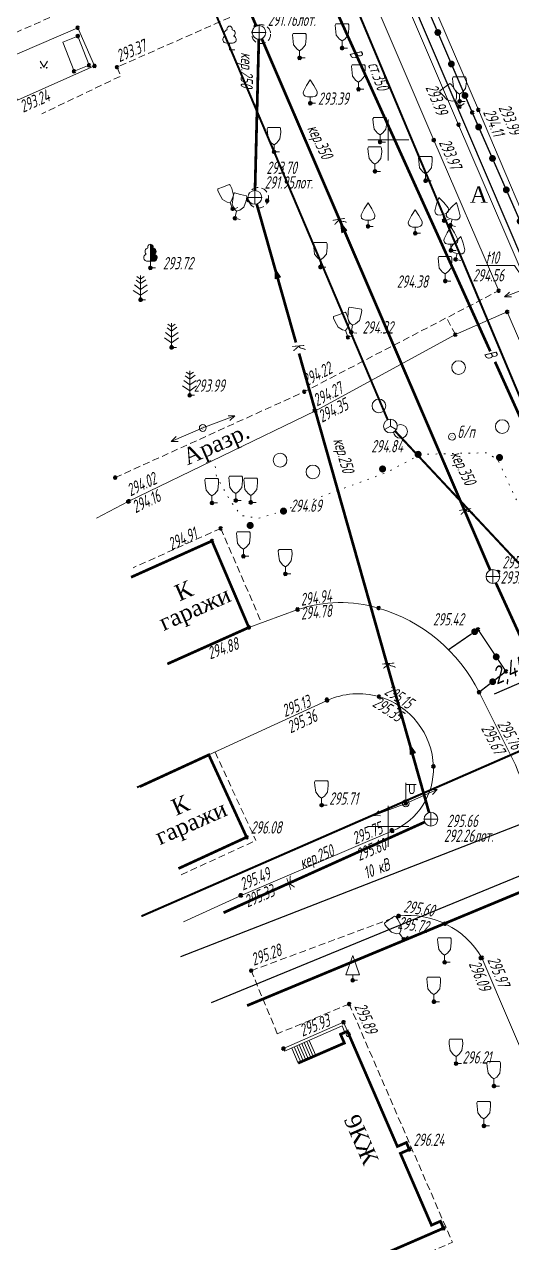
# Model space of a CAD drawing. Header units: metres. Extents: x -857 to 4713, y -766 to 4803.
# Drawn here: x 1814.2 to 1849.8, y 2052.3 to 2141.1 of the extents above; entities that cross this region are included whole.
import ezdxf

# ---------------------------------------------------------------- set-up
doc = ezdxf.new("R2010")
doc.units = ezdxf.units.M
doc.set_wipeout_variables(frame=1)
for name, pattern in [('71100000a', [1, 0, -1]), ('COMMUN', [6, 5, -1]), ('DASHED', [0.75, 0.5, -0.25])]:
    doc.linetypes.add(name, pattern=pattern)
for name, color, linetype, lineweight, transparency in [('31252100', 7, 'Continuous', 18, 0.65), ('51361800', 7, 'Continuous', 18, 0.65), ('51361960', 7, 'Continuous', 18, 0.65), ('51472300', 7, 'Continuous', 18, 0.65), ('51478610', 7, 'Continuous', 18, 0.65), ('71100000', 7, 'Continuous', 18, 0.65), ('71133100', 7, 'Continuous', 18, 0.65), ('71133200', 7, 'Continuous', 18, 0.65), ('71133300', 7, 'Continuous', 18, 0.65), ('71133600', 7, 'Continuous', 18, 0.65), ('71133800', 7, 'Continuous', 18, 0.65), ('82211000', 7, 'Continuous', 18, 0.65), ('Commun', 7, 'Continuous', 18, 0.65), ('ELE_SKLAD', 7, 'Continuous', 18, 0.65), ('GEO_POINTS', 7, 'Continuous', 18, 0.65), ('Grid', 7, 'Continuous', 18, 0.65), ('Otm', 7, 'Continuous', 18, 0.65), ('Sit', 7, 'Continuous', 18, 0.65), ('Text', 7, 'Continuous', 18, 0.65), ('Text_com', 7, 'Continuous', 18, 0.65), ('Us_znak', 7, 'Continuous', 18, 0.65), ('Us_znak_fon', 7, 'Continuous', 18, 0.65)]:
    doc.layers.add(name, color=color, linetype=linetype, lineweight=lineweight, transparency=transparency)
doc.styles.add('eskd', font='ESKD1.shx', dxfattribs={"width": 1.2, "oblique": 15})
doc.styles.get("Standard").update_dxf_attribs({"font": 'GOST_0.TTF', "oblique": 15})
doc.styles.add('style1', font='times.ttf', dxfattribs={"height": 1})
doc.linetypes.add('KABELww_500', pattern='A,0.0001,-0.4,[131,ltypeshp.shx,S=0.4,R=90,X=0.4,Y=-0.4],0.2,[131,ltypeshp.shx,S=0.2,R=90,X=0.4,Y=-0.2],3.6,[131,ltypeshp.shx,S=0.2,R=-90,X=-0.4,Y=0.2],0.2,[131,ltypeshp.shx,S=0.4,R=-90,X=-0.4,Y=0.4],-0.8,4,-0.4', length=9.6001)
doc.linetypes.add('ПОДЗ_ЛИНИИ_СВЯЗИ', pattern='A,4.8,-0.2,[133,ltypeshp.shx,S=0.2,R=0,X=-0.2,Y=0],-0.2,4.8,-2', length=12)
doc.dimstyles.new('ISO-25', dxfattribs={"dimtxt": 2.5, "dimasz": 2.5, "dimexe": 1.25, "dimexo": 0.625, "dimtad": 1, "dimtxsty": 'Standard', "dimcen": 2.5, "dimadec": 0, "dimazin": 0, "dimtfac": 1, "dimtmove": 0, "dimatfit": 3, "dimfxl": 1, "dimarcsym": 0})

# ---------------------------------------------------------------- blocks, each defined once
blk = doc.blocks.new('71133200')
for p, q in [((-0.924145, 3.560442), (-1.024145, 3.360442)), ((-0.024145, 3.560442), (-0.924145, 3.560442)), ((-0.024145, 3.560442), (0.875855, 3.560442)), ((0.875855, 3.560442), (0.958164, 3.395824)), ((-1.024145, 3.360442), (-0.977382, 2.864397)), ((-0.977382, 2.864397), (-0.861899, 1.88241)), ((-0.861899, 1.88241), (-0.374616, 1.28565)), ((0.401375, 1.321765), (0.861899, 1.88241)), ((0.861899, 1.88241), (0.975974, 2.864397)), ((0.975974, 2.864397), (0.958164, 3.395824)), ((-0.374616, 1.28565), (0, 1.039723)), ((0, 1.039723), (0.401375, 1.321765)), ((0, 0), (0, 1.039723)), ((0.8, 0), (0, 0))]:
    blk.add_line(p, q)
at = {"style": 'eskd', "oblique": 14.99997778}
blk.add_attdef('Z', (1.873004, -0.239356), '', height=2, dxfattribs=at)
blk = doc.blocks.new('71133300')
for p, q in [((0, 0.91), (0, 0)), ((0, 0), (0.76, 0))]:
    blk.add_line(p, q)
blk.add_lwpolyline([(0, 0.91), (-0.38, 0.91), (-0.76, 1.03), (-0.95, 1.21), (-1.01, 1.47), (-0.99, 1.69), (-0.54, 2.57), (0, 3.42), (0.54, 2.57), (0.99, 1.69), (1.01, 1.47), (0.95, 1.21), (0.76, 1.03), (0.39, 0.91)], close=True)
at = {"style": 'eskd', "oblique": 15}
blk.add_attdef('Z', (1.77, -0.69), '', height=2, dxfattribs=at)
blk = doc.blocks.new('71133100')
for p, q in [((-0.39, 0.96), (0.43, 0.96)), ((0, 0.96), (0, 0)), ((0, 0), (0.75, 0))]:
    blk.add_line(p, q)
for centre, radius, start, end in [((-0.44, 1.5), 0.538, 107.1058, 275.2306), ((-0.26, 2.38), 0.52, 101.09, 227.21), ((0.01, 3.04), 0.39, 339.52, 198.62), ((0.33, 2.4), 0.5, 301.87, 85.62), ((0.46, 1.48), 0.52, 267.04, 76.7)]:
    blk.add_arc(centre, radius, start, end)
at = {"style": 'eskd', "oblique": 15}
blk.add_attdef('Z', (1.7, -0.17), '', height=2, dxfattribs=at)
blk = doc.blocks.new('71133600')
for p, q in [((-0.86, 2.16), (0, 1.51)), ((-0.52, 3.39), (0, 3.02)), ((0, 3.02), (0.55, 3.39)), ((0, 1.51), (0.96, 2.16))]:
    blk.add_line(p, q)
for points in [[(0.71, 0), (0, 0), (0, 3.55)], [(-0.64, 2.84), (0, 2.37), (0, 2.37), (0.78, 2.93)], [(-1.05, 1.38), (0, 0.67), (1, 1.38)]]:
    blk.add_lwpolyline(points)
at = {"style": 'eskd', "oblique": 15}
blk.add_attdef('Z', (2.03, -0.19), '', height=2, dxfattribs=at)
blk = doc.blocks.new('51478610')
at = {"color": 7}
blk.add_wipeout([(0.5, 0.05), (0.48, 0.15), (0.44, 0.24), (0.39, 0.32), (0.32, 0.39), (0.24, 0.44), (0.15, 0.48), (0.05, 0.5), (-0.05, 0.5), (-0.15, 0.48), (-0.24, 0.44), (-0.32, 0.39), (-0.39, 0.32), (-0.44, 0.24), (-0.48, 0.15), (-0.5, 0.05), (-0.5, -0.05), (-0.48, -0.15), (-0.44, -0.24), (-0.39, -0.32), (-0.32, -0.39), (-0.24, -0.44), (-0.15, -0.48), (-0.05, -0.5), (0.05, -0.5), (0.15, -0.48), (0.24, -0.44), (0.32, -0.39), (0.39, -0.32), (0.44, -0.24), (0.48, -0.15), (0.5, -0.05)], dxfattribs=at)
at = {"color": 7, "const_width": 0.375}
blk.add_lwpolyline([(0.01, 0.01, 1), (-0.01, -0.01, 1), (0.01, 0.01)], format="xyb", close=True, dxfattribs=at)
blk.add_circle((0, 0), 0.5)
at = {"style": 'eskd', "oblique": 15}
blk.add_attdef('Z', (1.11, -0.78), '', height=2, dxfattribs=at)
blk = doc.blocks.new('51472300')
for p, q in [((0, 0.5), (0, 3)), ((0, 2.75), (1.5, 2.75)), ((0.54, 1.74), (0.54, 2.75)), ((1.2, 1.74), (1.2, 2.75))]:
    blk.add_line(p, q)
at = {"color": 7}
for radius in [0.5, 0.05]:
    blk.add_circle((0, 0), radius, dxfattribs=at)
blk.add_arc((0.87, 1.75), 0.331, 182.1567, 357.8433)
at = {"oblique": 15}
blk.add_attdef('Z', (1.02, -1.37), '', height=2, dxfattribs=at)
blk = doc.blocks.new('71133800')
blk.add_lwpolyline([(0.71, 0), (0, 0), (0, 0.8), (-1.03, 0.8), (0, 3.61), (1.01, 0.8), (-0.03, 0.8)])
at = {"style": 'eskd', "oblique": 15}
blk.add_attdef('Z', (1.57, -0.8), '', height=2, dxfattribs=at)
blk = doc.blocks.new('*U245')
at = {"layer": '82211000', "linetype": 'Continuous', "ltscale": 0.5}
for points in [[(5192401.539, 4968912.652, 1), (5192401.737, 4968912.193, 1)], [(5192402.527, 4968910.355, 1), (5192402.725, 4968909.896, 1)], [(5192403.515, 4968908.059, 1), (5192403.713, 4968907.6, 1)], [(5192404.503, 4968905.762, 1), (5192404.701, 4968905.303, 1)], [(5192405.491, 4968903.466, 1), (5192405.689, 4968903.007, 1)], [(5192406.486, 4968901.173, 1), (5192406.688, 4968900.715, 1)], [(5192407.494, 4968898.885, 1), (5192407.695, 4968898.427, 1)], [(5192408.501, 4968896.597, 1), (5192408.703, 4968896.139, 1)], [(5192409.509, 4968894.309, 1), (5192409.71, 4968893.851, 1)], [(5192410.516, 4968892.021, 1), (5192410.718, 4968891.563, 1)], [(5192411.524, 4968889.732, 1), (5192411.725, 4968889.275, 1)], [(5192412.531, 4968887.444, 1), (5192412.733, 4968886.987, 1)], [(5192413.538, 4968885.156, 1), (5192413.74, 4968884.699, 1)], [(5192414.546, 4968882.868, 1), (5192414.747, 4968882.411, 1)], [(5192415.553, 4968880.58, 1), (5192415.755, 4968880.123, 1)], [(5192416.561, 4968878.292, 1), (5192416.762, 4968877.835, 1)], [(5192417.568, 4968876.004, 1), (5192417.77, 4968875.547, 1)], [(5192418.571, 4968873.714, 1), (5192418.766, 4968873.254, 1)], [(5192419.546, 4968871.412, 1), (5192419.741, 4968870.952, 1)], [(5192420.521, 4968869.11, 1), (5192420.716, 4968868.65, 1)], [(5192421.496, 4968866.808, 1), (5192421.691, 4968866.348, 1)], [(5192422.47, 4968864.506, 1), (5192422.665, 4968864.045, 1)], [(5192423.445, 4968862.204, 1), (5192423.64, 4968861.743, 1)], [(5192424.42, 4968859.902, 1), (5192424.615, 4968859.441, 1)]]:
    blk.add_hatch(color=256, dxfattribs=at).paths.add_polyline_path(points, flags=0)
at = {"layer": '82211000', "linetype": 'Continuous', "ltscale": 0.5, "flags": 128}
blk.add_lwpolyline([(5192401.144, 4968913.57, 0.1, 0.1, 0), (5192401.539, 4968912.652, 0, 0, 0)], format="xyseb", dxfattribs=at)
at = {"layer": '82211000', "linetype": 'Continuous', "ltscale": 0.5, "const_width": 0.1}
for points in [[(5192401.737, 4968912.193), (5192402.527, 4968910.355)], [(5192402.725, 4968909.896), (5192403.515, 4968908.059)], [(5192403.713, 4968907.6), (5192404.503, 4968905.762)], [(5192404.701, 4968905.303), (5192405.491, 4968903.466)], [(5192406.688, 4968900.715), (5192407.494, 4968898.885)], [(5192407.695, 4968898.427), (5192408.501, 4968896.597)], [(5192408.703, 4968896.139), (5192409.509, 4968894.309)], [(5192409.71, 4968893.851), (5192410.516, 4968892.021)], [(5192410.718, 4968891.563), (5192411.524, 4968889.732)], [(5192411.725, 4968889.275), (5192412.531, 4968887.444)], [(5192412.733, 4968886.987), (5192413.538, 4968885.156)], [(5192413.74, 4968884.699), (5192414.546, 4968882.868)], [(5192414.747, 4968882.411), (5192415.553, 4968880.58)], [(5192415.755, 4968880.123), (5192416.561, 4968878.292)], [(5192416.762, 4968877.835), (5192417.568, 4968876.004)], [(5192418.766, 4968873.254), (5192419.546, 4968871.412)], [(5192419.741, 4968870.952), (5192420.521, 4968869.11)], [(5192420.716, 4968868.65), (5192421.496, 4968866.808)], [(5192421.691, 4968866.348), (5192422.47, 4968864.506)], [(5192422.665, 4968864.045), (5192423.445, 4968862.204)], [(5192423.64, 4968861.743), (5192424.42, 4968859.902)]]:
    blk.add_lwpolyline(points, dxfattribs=at)
at = {"layer": '82211000', "linetype": 'Continuous', "ltscale": 0.5}
for points in [[(5192405.689, 4968903.007, 0.1, 0.1, 0), (5192406.121, 4968902.002, 0.1, 0.1, 0), (5192406.486, 4968901.173, 0, 0, 0)], [(5192417.77, 4968875.547, 0.1, 0.1, 0), (5192418.436, 4968874.033, 0.1, 0.1, 0), (5192418.571, 4968873.714, 0, 0, 0)]]:
    blk.add_lwpolyline(points, format="xyseb", dxfattribs=at)
at = {"layer": '82211000', "ltscale": 0.5, "const_width": 0.1}
blk.add_lwpolyline([(5192424.615, 4968859.441), (5192425.388, 4968857.617)], dxfattribs=at)
blk = doc.blocks.new('*U250')
at = {"layer": '82211000', "linetype": 'Continuous', "ltscale": 0.5}
for points in [[(5192406.496, 4968864.317, 1), (5192406.084, 4968864.034, 1)], [(5192408.008, 4968862.142, 1), (5192407.73, 4968862.558, 1)], [(5192407.411, 4968860.386, 1), (5192407.806, 4968860.692, 1)]]:
    blk.add_hatch(color=256, dxfattribs=at).paths.add_polyline_path(points, flags=0)
for points in [[(5192407.73, 4968862.558, 0.1, 0.1, 0), (5192406.537, 4968864.346, 0.1, 0.1, 0), (5192406.496, 4968864.317, 0, 0, 0)], [(5192407.806, 4968860.692, 0.1, 0.1, 0), (5192408.577, 4968861.29, 0.1, 0.1, 0), (5192408.008, 4968862.142, 0, 0, 0)]]:
    blk.add_lwpolyline(points, format="xyseb", dxfattribs=at)
at = {"layer": '82211000', "ltscale": 0.5, "const_width": 0.1}
blk.add_lwpolyline([(5192406.084, 4968864.034), (5192404.393, 4968862.871)], dxfattribs=at)
at = {"layer": '82211000', "linetype": 'Continuous', "ltscale": 0.5, "flags": 128}
blk.add_lwpolyline([(5192406.62, 4968859.773, 0.1, 0.1, 0), (5192407.411, 4968860.386, 0, 0, 0)], format="xyseb", dxfattribs=at)
blk = doc.blocks.new('51361800a')
at = {"color": 7}
blk.add_wipeout([(-0.1, 1), (-0.29, 0.96), (-0.47, 0.89), (-0.64, 0.78), (-0.78, 0.64), (-0.89, 0.47), (-0.96, 0.29), (-1, 0.1), (-1, -0.1), (-0.96, -0.29), (-0.89, -0.47), (-0.78, -0.64), (-0.64, -0.78), (-0.47, -0.89), (-0.29, -0.96), (-0.1, -1), (0.1, -1), (0.29, -0.96), (0.47, -0.89), (0.64, -0.78), (0.78, -0.64), (0.89, -0.47), (0.96, -0.29), (1, -0.1), (1, 0.1), (0.96, 0.29), (0.89, 0.47), (0.78, 0.64), (0.64, 0.78), (0.47, 0.89), (0.29, 0.96), (0.1, 1)], dxfattribs=at)
for p, q in [((-1, 0), (1, 0)), ((0, -1), (0, 1))]:
    blk.add_line(p, q)
blk.add_circle((0, 0), 1)
at = {"style": 'eskd', "oblique": 15}
for tag, p in [('Z', (1.72, 1.4)), ('Z1', (1.72, -1)), ('Z2', (1.72, -3.4))]:
    blk.add_attdef(tag, p, '', height=2, dxfattribs=at)
blk = doc.blocks.new('GRID')
at = {"layer": 'Grid', "color": 104}
blk.add_line((-1.5, 0), (1.5, 0), dxfattribs=at)
for points in [[(0, 0), (0, 1.5)], [(0, 0), (0, -1.5)]]:
    blk.add_lwpolyline(points, dxfattribs=at)
blk = doc.blocks.new('31252100a')
blk.add_circle((0, 0), 1)
blk = doc.blocks.new('KOVER')
at = {"layer": 'Us_znak', "lineweight": -2}
blk.add_hatch(color=0, dxfattribs=at).paths.add_polyline_path([(-0.21, 0, 1), (0.21, 0, 1)])
at = {"layer": 'Us_znak_fon', "true_color": 0xffffff}
blk.add_hatch(color=7, dxfattribs=at).paths.add_polyline_path([(-0.26, 0, 1), (0.26, 0, 1)])
at = {"layer": 'Us_znak', "color": 0, "lineweight": -2}
blk.add_circle((0, 0), 0.21, dxfattribs=at)
blk = doc.blocks.new('GAZON')
at = {"layer": 'Us_znak', "linetype": 'COMMUN', "lineweight": -2}
for points in [[(-0.233, -0.041, 1), (-0.183, -0.041, 1)], [(0.183, -0.041, 1), (0.233, -0.041, 1)]]:
    blk.add_hatch(color=0, dxfattribs=at).paths.add_polyline_path(points)
at = {"layer": 'Us_znak', "color": 0, "linetype": 'COMMUN', "lineweight": -2}
for points in [[(0, 0), (-0.26, 0.427)], [(0, 0), (0.26, 0.427)]]:
    blk.add_lwpolyline(points, dxfattribs=at)
for centre in [(-0.208, -0.041), (0.208, -0.041)]:
    blk.add_circle(centre, 0.025, dxfattribs=at)
blk = doc.blocks.new('NAPR')
at = {"layer": 'Us_znak', "color": 0, "linetype": 'Continuous', "lineweight": -2}
for p in [(-0.191, 2.038), (0.189, 2.037)]:
    blk.add_line(p, (0, 2.5), dxfattribs=at)
blk.add_lwpolyline([(0, 0), (0, 2.5)], dxfattribs=at)
blk = doc.blocks.new('A$C52264BE2')
at = {"layer": 'Sit'}
h = blk.add_hatch(color=32, dxfattribs=at)
h.dxf.hatch_style = 1
h.paths.add_polyline_path([(0, 0.374), (0.714, 0.443), (0.15, 0)])
at = {"layer": 'Sit', "color": 32, "elevation": 285.308}
blk.add_lwpolyline([(0, 0.374), (0.714, 0.443), (0.15, 0), (0, 0.374)], dxfattribs=at)
blk = doc.blocks.new('51361960a')
at = {"color": 7}
blk.add_wipeout([(-0.1, 1), (-0.29, 0.96), (-0.47, 0.89), (-0.64, 0.78), (-0.78, 0.64), (-0.89, 0.47), (-0.96, 0.29), (-1, 0.1), (-1, -0.1), (-0.96, -0.29), (-0.89, -0.47), (-0.78, -0.64), (-0.64, -0.78), (-0.47, -0.89), (-0.29, -0.96), (-0.1, -1), (0.1, -1), (0.29, -0.96), (0.47, -0.89), (0.64, -0.78), (0.78, -0.64), (0.89, -0.47), (0.96, -0.29), (1, -0.1), (1, 0.1), (0.96, 0.29), (0.89, 0.47), (0.78, 0.64), (0.64, 0.78), (0.47, 0.89), (0.29, 0.96), (0.1, 1)], dxfattribs=at)
blk.add_wipeout([(-0.1, 1), (-0.29, 0.96), (-0.47, 0.89), (-0.64, 0.78), (-0.78, 0.64), (-0.89, 0.47), (-0.96, 0.29), (-1, 0.1), (-1, -0.1), (-0.96, -0.29), (-0.89, -0.47), (-0.78, -0.64), (-0.64, -0.78), (-0.47, -0.89), (-0.29, -0.96), (-0.1, -1), (0.1, -1), (0.29, -0.96), (0.47, -0.89), (0.64, -0.78), (0.78, -0.64), (0.89, -0.47), (0.96, -0.29), (1, -0.1), (1, 0.1), (0.96, 0.29), (0.89, 0.47), (0.78, 0.64), (0.64, 0.78), (0.47, 0.89), (0.29, 0.96), (0.1, 1)], dxfattribs=at)
for q in [(-0.87, -0.5), (0, 1), (0.87, -0.5)]:
    blk.add_line((0, 0), q)
blk.add_circle((0, 0), 1)
at = {"style": 'eskd', "oblique": 15}
for tag, p in [('Z', (1.72, 1.4)), ('Z1', (1.72, -1)), ('Z2', (1.72, -3.4))]:
    blk.add_attdef(tag, p, '', height=2, dxfattribs=at)
blk = doc.blocks.new('*D333')
at = {"color": 0, "lineweight": -2, "transparency": 16777216}
for p, q in [((1856.002, 2095.858), (1855.878, 2096.145)), ((1857.273, 2096.067), (1858.421, 2096.563)), ((1853.756, 2094.887), (1853.632, 2095.174)), ((1856.126, 2095.571), (1853.88, 2094.6)), ((1852.733, 2094.104), (1848.492, 2092.271))]:
    blk.add_line(p, q, dxfattribs=at)
at = {"color": 0, "transparency": 16777216}
for points in [[(1857.191, 2096.259), (1857.356, 2095.876), (1856.126, 2095.571)], [(1852.65, 2094.296), (1852.816, 2093.913), (1853.88, 2094.6)]]:
    blk.add_solid(points, dxfattribs=at)
at = {"layer": 'Defpoints', "color": 0, "transparency": 16777216}
for p in [(1856.126, 2095.571, 290.481), (1853.88, 2094.6), (1853.88, 2094.6)]:
    blk.add_point(p, dxfattribs=at)
at = {"color": 0, "transparency": 16777216, "insert": (1849.63, 2093.886), "char_height": 1.25, "attachment_point": 5, "rotation": 23.37923}
blk.add_mtext('2,45', dxfattribs=at)

msp = doc.modelspace()

# ---------------------------------------------------------------- hatches: boundary and pattern name
at = {"layer": 'Sit'}
h = msp.add_hatch(color=256, dxfattribs=at)
h.dxf.hatch_style = 1
h.paths.add_polyline_path([(1823.839, 2124.598), (1823.444, 2124.475), (1823.443, 2125.039, -0.522803), (1823.622, 2124.773, -0.304379)])
h.paths.add_polyline_path([(1823.839, 2124.598), (1823.444, 2124.475), (1823.444, 2124.274), (1823.725, 2124.317, -0.010997), (1823.736, 2124.314, 0.336508)])
h = msp.add_hatch(color=256, dxfattribs=at)
h.dxf.hatch_style = 1
h.paths.add_polyline_path([(1823.725, 2124.317), (1823.444, 2124.274), (1823.445, 2124.033), (1823.923, 2124.1, 0.308785)])
h = msp.add_hatch(color=256, dxfattribs=at)
h.dxf.hatch_style = 1
h.paths.add_polyline_path([(1823.923, 2124.1), (1823.445, 2124.033), (1823.445, 2123.934), (1823.842, 2123.873, 0.245775)])
h = msp.add_hatch(color=256, dxfattribs=at)
h.dxf.hatch_style = 1
h.paths.add_polyline_path([(1823.619, 2123.907), (1823.445, 2123.934), (1823.445, 2123.804), (1823.652, 2123.804, 0.058105), (1823.712, 2123.808)])
h = msp.add_hatch(color=256, dxfattribs=at)
h.dxf.hatch_style = 1
h.paths.add_polyline_path([(1823.842, 2123.873), (1823.619, 2123.907), (1823.712, 2123.808, 0.142704)])

# ---------------------------------------------------------------- linework, layer by layer
at = {"color": 192, "linetype": 'ПОДЗ_ЛИНИИ_СВЯЗИ', "lineweight": 60, "ltscale": 0.4, "const_width": 0.15, "flags": 128}
for points, elevation in [([(1800.191, 2207.842), (1840.928, 2111.803), (1856.126, 2095.571), (1872.754, 2058.324)], 290.481), ([(1824.205, 2176.194), (1853.39, 2106.725)], 290.074), ([(1859.863, 2092.271), (1822.778, 2076.095)], 295.619)]:
    msp.add_lwpolyline(points, dxfattribs=dict(at, elevation=elevation))
at = {"layer": '71100000', "linetype": '71100000a', "ltscale": 0.5, "elevation": 294.548, "flags": 128}
msp.add_lwpolyline([(1855.567, 2105.887), (1852.808, 2105.463), (1850.87, 2105.412), (1850.295, 2106.026), (1848.774, 2109.331), (1847.961, 2109.852), (1845.788, 2109.81), (1843.102, 2109.729), (1840.601, 2108.391), (1833.683, 2105.856), (1832.933, 2105.568), (1831.305, 2105.085), (1830.046, 2105.291), (1829.209, 2106.429), (1828.248, 2108.162), (1828.105, 2109.346)], dxfattribs=at)
at = {"layer": 'Commun', "color": 1, "linetype": 'KABELww_500', "lineweight": 30, "flags": 128}
for points in [[(1754.518, 2345.67), (1759.465, 2333.845), (1767.312, 2315.667), (1778.051, 2290.959), (1796.038, 2248.672), (1799.985, 2239.65), (1806.538, 2224.711), (1825.247, 2182.366), (1839.593, 2149.556), (1853.497, 2117.028), (1865.402, 2089.373), (1865.402, 2089.373)], [(1865.402, 2089.373), (1864.485, 2088.255), (1825.633, 2073.149)]]:
    msp.add_lwpolyline(points, dxfattribs=at)
at = {"layer": 'Commun', "color": 106, "linetype": 'COMMUN', "ltscale": 0.7, "const_width": 0.2, "flags": 128}
for points, elevation in [([(1770.988, 2295.787), (1794.618, 2243.743), (1823.314, 2172.272), (1848.217, 2117.241)], 288.015), ([(1848.56, 2116.481), (1862.209, 2086.32)], 288.015), ([(1863.588, 2083.327), (1830.482, 2069.584)], 295.736)]:
    msp.add_lwpolyline(points, dxfattribs=dict(at, elevation=elevation))
at = {"layer": 'Commun', "color": 32, "linetype": 'COMMUN', "ltscale": 0.7, "const_width": 0.2, "flags": 128}
for points in [[(1828.303, 2147.521), (1831.158, 2140.933)], [(1831.555, 2140.015), (1848.401, 2100.85), (1853.942, 2088.744)]]:
    msp.add_lwpolyline(points, dxfattribs=at)
at = {"layer": 'Commun', "color": 32, "linetype": 'COMMUN', "ltscale": 0.7, "const_width": 0.2, "elevation": 293.413, "flags": 128}
for points in [[(1831.341, 2139.973), (1831.062, 2128.954)], [(1831.186, 2127.971), (1834.046, 2117.883)], [(1834.271, 2117.089), (1843.752, 2083.643)], [(1843.433, 2082.955), (1828.767, 2076.35)]]:
    msp.add_lwpolyline(points, dxfattribs=at)
at = {"layer": 'Commun', "color": 1, "linetype": 'KABELww_500', "lineweight": 30, "elevation": 294.626, "flags": 128}
msp.add_lwpolyline([(1888.938, 2094.859), (1827.863, 2069.78)], dxfattribs=at)
at = {"layer": 'GEO_POINTS', "color": 1, "elevation": 312.658}
msp.add_lwpolyline([(1837.863, 2067.478), (1837.863, 2067.478)], dxfattribs=at)
at = {"layer": 'GEO_POINTS', "lineweight": 60}
for centre in [(1818.137, 2140.819, 293.302), (1831.12, 2140.919, 293.413), (1818.145, 2140.21, 293.343), (1834.311, 2138.622, 293.549), (1837.413, 2139.33, 292.805), (1818.962, 2138.082, 293.352), (1819.362, 2138.034, 293.324), (1821.002, 2137.943, 293.367), (1817.871, 2137.643, 293.312), (1838.607, 2136.338, 292.939), (1835.087, 2135.319, 293.39), (1845.976, 2135.065, 293.975), (1845.98, 2135.449, 294.008), (1846.898, 2134.642, 294.04), (1847.346, 2134.83, 293.986), (1845.907, 2133.751, 293.988), (1840.175, 2132.491, 293.913), (1844.093, 2132.629, 293.967), (1832.45, 2131.776, 293.659), (1839.808, 2130.352, 293.919), (1843.495, 2129.665, 293.906), (1830.589, 2128.265, 293.703), (1831.949, 2128.211, 293.743), (1829.437, 2127.627, 293.69), (1829.599, 2126.939, 293.733), (1839.301, 2126.345, 294.413), (1844.846, 2126.772, 293.96), (1845.31, 2126.424, 294.05), (1842.742, 2125.845, 293.992), (1845.339, 2124.591, 294.043), (1845.686, 2123.935, 294.129), (1823.435, 2123.324, 293.72), (1835.833, 2123.383, 293.99), (1844.926, 2122.366, 294.379), (1822.717, 2120.996, 293.558), (1848.826, 2121.662, 294.485), (1849.447, 2120.118, 294.548), (1837.842, 2118.263, 294.338), (1838.081, 2118.627, 294.319), (1845.667, 2118.458, 294.537), (1824.978, 2117.527, 293.918), (1826.299, 2114.039, 293.993), (1834.661, 2114.302, 294.22), (1835.416, 2112.938, 294.272), (1835.46, 2112.91, 294.347), (1827.255, 2111.662, 295.446), (1845.428, 2111.024, 300.928), (1842.952, 2109.738, 294.84), (1820.868, 2108.045, 293.97), (1821.827, 2106.303, 294.017), (1821.868, 2106.329, 294.16), (1827.923, 2106.201, 294.572), (1829.66, 2106.378, 293.873), (1830.756, 2106.234, 293.882), (1833.139, 2105.608, 294.687), (1828.563, 2104.346, 294.844), (1830.71, 2104.56, 294.75), (1827.923, 2103.432, 294.909), (1830.221, 2102.316, 294.821), (1833.274, 2101.035, 294.885), (1848.79, 2101.169, 295.12), (1834.164, 2098.441, 294.942), (1834.177, 2098.434, 294.783), (1840.072, 2098.543, 295.042), (1830.612, 2097.13, 294.879), (1847.314, 2096.986, 295.422), (1849.354, 2093.929, 295.501), (1836.298, 2091.872, 295.13), (1836.321, 2091.815, 295.356), (1840.104, 2092.09, 295.15), (1847.397, 2092.413, 295.389), (1844.069, 2087.003, 295.507), (1835.916, 2084.186, 295.708), (1842.055, 2084.319, 295.735), (1843.832, 2083.022, 295.665), (1830.45, 2081.854, 296.079), (1841.035, 2082.357, 295.753), (1841.078, 2082.309, 295.599), (1830.006, 2077.623, 295.487), (1830.055, 2077.613, 295.335), (1841.525, 2076.104, 295.718), (1841.529, 2076.12, 295.604), (1844.917, 2075.552, 295.727), (1841.906, 2074.403, 295.356), (1847.518, 2073.051, 296.092), (1847.609, 2073.069, 295.965), (1830.782, 2072.13, 295.281), (1844.884, 2072.742, 296.064), (1838.186, 2071.431, 294.896), (1837.927, 2069.7, 295.888), (1844.102, 2069.866, 296.098), (1837.515, 2068.378, 295.925), (1833.137, 2066.45, 295.775), (1845.716, 2065.366, 296.206), (1848.478, 2063.723, 295.746), (1847.747, 2060.822, 295.693), (1842.314, 2059.105, 296.242), (1844.8, 2053.372, 295.594)]:
    msp.add_circle(centre, 0.06, dxfattribs=at)
at = {"layer": 'GEO_POINTS', "color": 1}
msp.add_circle((1837.863, 2067.478, 312.658), 0.15, dxfattribs=at)
at = {"layer": 'Sit', "linetype": 'DASHED', "flags": 128}
for points, elevation in [([(1811.537, 2139.538), (1826.287, 2146.062), (1834.492, 2150.097)], 293.206), ([(1836.765, 2144.889), (1829.692, 2141.769), (1821.002, 2137.943), (1821.291, 2137.305), (1815.519, 2134.55)], 293.464), ([(1820.868, 2108.045), (1834.661, 2114.302), (1848.826, 2121.662)], 293.97), ([(1845.667, 2118.458), (1845.028, 2119.688)], 294.537), ([(1828.563, 2104.346), (1822.181, 2101.485)], 294.844), ([(1828.563, 2104.346), (1831.547, 2097.472)], 294.844), ([(1830.782, 2072.13), (1841.529, 2076.12)], 295.281), ([(1832.689, 2067.529), (1830.782, 2072.13)], 295.775), ([(1837.927, 2069.7), (1832.689, 2067.529)], 295.888), ([(1837.927, 2069.7), (1845.454, 2052.343), (1841.848, 2050.78)], 295.888)]:
    msp.add_lwpolyline(points, dxfattribs=dict(at, elevation=elevation))
at = {"layer": 'Sit', "flags": 128}
for points, elevation in [([(1842.095, 2147.017), (1840.504, 2146.344), (1845.907, 2133.751), (1857.818, 2106.036), (1865.561, 2088.294)], 293.5), ([(1842.095, 2147.017), (1847.346, 2134.83), (1852.433, 2122.892), (1852.433, 2122.892)], 293.5), ([(1848.826, 2121.662), (1844.093, 2132.629), (1838.973, 2144.618), (1838.743, 2144.52)], 293.97), ([(1813.737, 2135.533), (1819.362, 2138.034), (1818.137, 2140.819), (1812.506, 2138.39), (1813.737, 2135.533)], 293.245), ([(1823.443, 2125.039), (1823.445, 2123.804)], 293.72), ([(1823.444, 2124.649), (1823.619, 2124.773)], 293.72), ([(1823.445, 2123.934), (1823.445, 2123.804)], 293.72), ([(1823.445, 2123.804), (1823.652, 2123.804)], 293.72), ([(1850.539, 2122.676), (1849.969, 2123.503), (1847.183, 2123.503)], 294.559), ([(1849.447, 2120.118), (1845.667, 2118.458)], 294.548), ([(1849.447, 2120.118), (1855.565, 2105.892), (1855.91, 2105.152), (1863.815, 2086.621)], 294.548), ([(1845.667, 2118.458), (1835.46, 2112.91), (1821.827, 2106.303), (1819.506, 2105.092)], 294.537), ([(1830.055, 2077.613), (1825.846, 2075.679)], 295.335), ([(1837.515, 2068.378), (1833.137, 2066.45)], 295.925), ([(1837.412, 2068.114), (1833.217, 2066.267)], 295.925), ([(1837.412, 2068.114), (1837.619, 2067.636)], 295.925), ([(1837.515, 2068.378), (1837.803, 2067.716)], 295.925), ([(1834.469, 2066.813), (1834.945, 2065.716)], 295.775), ([(1834.653, 2066.893), (1835.128, 2065.795)], 295.775), ([(1834.836, 2066.972), (1835.312, 2065.875)], 295.775), ([(1835.02, 2067.052), (1835.495, 2065.954)], 295.775), ([(1833.137, 2066.45), (1833.217, 2066.267)], 295.775), ([(1833.735, 2066.495), (1834.211, 2065.397)], 295.775), ([(1833.919, 2066.574), (1834.394, 2065.477)], 295.775), ([(1834.102, 2066.654), (1834.578, 2065.556)], 295.775), ([(1834.286, 2066.733), (1834.761, 2065.636)], 295.775)]:
    msp.add_lwpolyline(points, dxfattribs=dict(at, elevation=elevation))
at = {"layer": 'Sit', "elevation": 293.343, "flags": 128}
msp.add_lwpolyline([(1818.145, 2140.21), (1818.962, 2138.082), (1817.871, 2137.643), (1817.053, 2139.77)], close=True, dxfattribs=at)
at = {"layer": 'Sit', "const_width": 0.2, "flags": 128}
for points, elevation in [([(1822.024, 2100.788), (1822.024, 2100.788), (1827.923, 2103.432), (1830.612, 2097.13), (1824.672, 2094.472)], 294.909), ([(1830.45, 2081.854), (1827.694, 2087.849)], 296.079), ([(1834.202, 2065.393), (1837.576, 2066.856), (1837.298, 2067.497), (1837.803, 2067.716), (1841.441, 2059.325), (1842.096, 2059.609), (1842.314, 2059.105), (1841.66, 2058.821), (1843.927, 2053.593), (1844.582, 2053.877), (1844.8, 2053.372), (1840.011, 2051.295)], 295.775)]:
    msp.add_lwpolyline(points, dxfattribs=dict(at, elevation=elevation))
at = {"layer": 'Sit', "flags": 128}
for points, elevation in [([(1863.815, 2086.621, -0.003779), (1863.815, 2086.621), (1856.815, 2083.542, -0.40702), (1850.04, 2087.12), (1847.397, 2092.413, 0.208396), (1840.072, 2098.543, 0.153394), (1834.177, 2098.434), (1830.612, 2097.13)], 295.558), ([(1830.055, 2077.613), (1841.078, 2082.309, 0.309747), (1844.069, 2087.003, 0.325173), (1840.104, 2092.09, 0.17803), (1836.321, 2091.815), (1827.694, 2087.849)], 295.335), ([(1841.529, 2076.12, -0.297881), (1847.609, 2073.069), (1853.713, 2058.765)], 295.281)]:
    msp.add_lwpolyline(points, format="xyb", dxfattribs=dict(at, elevation=elevation))
at = {"layer": 'Sit', "const_width": 0.2, "flags": 128}
msp.add_lwpolyline([(1822.58, 2085.461), (1822.566, 2085.492), (1827.694, 2087.849), (1830.45, 2081.854), (1825.481, 2079.569)], dxfattribs=at)
at = {"layer": 'Sit', "linetype": 'DASHED', "flags": 128}
for points in [[(1828.147, 2088.057), (1831.133, 2081.617)], [(1825.69, 2079.115), (1831.133, 2081.617)]]:
    msp.add_lwpolyline(points, dxfattribs=at)
at = {"layer": 'Sit', "linetype": 'DASHED'}
for centre, radius in [((1831.51, 2140.349, 293.413), 0.693), ((1831.306, 2128.429, 293.703), 0.745)]:
    msp.add_circle(centre, radius, dxfattribs=at)

# ---------------------------------------------------------------- block references
at = {"layer": '31252100', "color": 7, "xscale": 0.5, "yscale": 0.5, "zscale": 0.5}
for p in [(1845.901, 2116.061), (1840.095, 2113.265), (1849.083, 2111.762), (1841.669, 2111.413), (1832.891, 2109.316), (1835.281, 2108.457)]:
    msp.add_blockref('31252100a', p, dxfattribs=at)
at = {"layer": '51472300', "color": 7, "xscale": 0.5, "yscale": 0.5, "zscale": 0.5}
msp.add_blockref('51472300', (1842.055, 2084.319, 295.735), dxfattribs=at)
at = {"layer": '71133100', "color": 7, "xscale": 0.5, "yscale": 0.5, "zscale": 0.5}
for p in [(1829.205, 2139.213, 293.421), (1823.435, 2123.324, 293.72)]:
    msp.add_blockref('71133100', p, dxfattribs=at)
at = {"layer": '71133200', "color": 7, "xscale": 0.5, "yscale": 0.5, "zscale": 0.5}
for p in [(1837.413, 2139.33, 292.805), (1834.311, 2138.622, 293.549), (1838.607, 2136.338, 292.939), (1845.98, 2135.449, 294.008), (1840.175, 2132.491, 293.913), (1832.45, 2131.776, 293.659), (1839.808, 2130.352, 293.919), (1843.495, 2129.665, 293.906), (1835.833, 2123.383, 293.99), (1844.926, 2122.366, 294.379), (1827.923, 2106.201, 294.572), (1829.66, 2106.378, 293.873), (1830.756, 2106.234, 293.882), (1830.221, 2102.316, 294.821), (1833.274, 2101.035, 294.885), (1835.916, 2084.186, 295.708), (1844.884, 2072.742, 296.064), (1844.102, 2069.866, 296.098), (1845.716, 2065.366, 296.206), (1848.478, 2063.723, 295.746), (1847.747, 2060.822, 295.693)]:
    msp.add_blockref('71133200', p, dxfattribs=at)
at = {"layer": '71133200', "color": 7}
for p, xscale, yscale, zscale, rotation in [((1845.976, 2135.065, 293.975), 0.5, 0.5, 0.5, 36.63933476542403), ((1829.44, 2127.585, 293.69), 0.4999999999999999, 0.4999999999999999, 0.4999999999999999, 21.66362748197665), ((1829.599, 2126.939, 293.733), 0.4999999999999998, 0.4999999999999998, 0.4999999999999998, 346.4226681473223), ((1837.842, 2118.263, 294.338), 0.4999999999999999, 0.4999999999999999, 0.4999999999999999, 20.24725171693691), ((1838.081, 2118.627, 294.319), 0.4999999999999998, 0.4999999999999998, 0.4999999999999998, 350.0626240668812), ((1841.906, 2074.403, 295.356), 0.5, 0.5, 0.5, 35.23174900224728)]:
    msp.add_blockref('71133200', p, dxfattribs=dict(at, xscale=xscale, yscale=yscale, zscale=zscale, rotation=rotation))
at = {"layer": '71133300', "color": 7, "xscale": 0.5, "yscale": 0.5, "zscale": 0.5}
for p in [(1835.087, 2135.319, 293.39), (1839.301, 2126.345, 294.413), (1842.742, 2125.845, 293.992), (1845.339, 2124.591, 294.043)]:
    msp.add_blockref('71133300', p, dxfattribs=at)
for p, rotation in [((1844.846, 2126.772, 293.96), 13.04970404407688), ((1845.31, 2126.424, 294.05), 345.0004655841137), ((1845.686, 2123.935, 294.129), 346.947715299882)]:
    msp.add_blockref('71133300', p, dxfattribs=dict(at, rotation=rotation))
at = {"layer": '71133600', "color": 7, "xscale": 0.5, "yscale": 0.5, "zscale": 0.5}
for p in [(1822.717, 2120.996, 293.558), (1824.978, 2117.527, 293.918), (1826.299, 2114.039, 293.993)]:
    msp.add_blockref('71133600', p, dxfattribs=at)
at = {"layer": '71133800', "color": 7, "xscale": 0.5, "yscale": 0.5, "zscale": 0.5}
msp.add_blockref('71133800', (1838.186, 2071.431, 294.896), dxfattribs=at)
at = {"layer": '82211000', "color": 7}
msp.add_blockref('*U250', (-5190559.223, -4966767.36), dxfattribs=at)
at = {"layer": 'Grid', "color": 7, "linetype": 'Continuous'}
for p in [(1840.777, 2132.64), (1840.777, 2082.64)]:
    msp.add_blockref('GRID', p, dxfattribs=at)
at = {"layer": 'Sit', "color": 7, "linetype": 'Continuous'}
for name, p in [('GAZON', (1815.667, 2137.943)), ('KOVER', (1842.952, 2109.738, 294.84)), ('KOVER', (1848.885, 2109.509, 294.87)), ('KOVER', (1840.363, 2108.674, 294.994)), ('KOVER', (1833.139, 2105.608, 294.687)), ('KOVER', (1830.71, 2104.56, 294.75))]:
    msp.add_blockref(name, p, dxfattribs=at)
at = {"layer": 'Sit', "color": 7}
for p, rotation in [((1837.772, 2125.899, -285.308), 91.91052808722874), ((1832.913, 2122.486, -285.308), 85.26539304535838), ((1842.737, 2087.841, -285.308), 85.26539304535838)]:
    msp.add_blockref('A$C52264BE2', p, dxfattribs=dict(at, rotation=rotation))
at = {"layer": 'Sit', "color": 7, "linetype": 'Continuous', "xscale": -1, "rotation": 110.7543291791047}
for p in [(1851.592, 2122.104, 294.489), (1842.055, 2084.319, 295.735)]:
    msp.add_blockref('NAPR', p, dxfattribs=at)
at = {"layer": 'Sit', "color": 7, "linetype": 'Continuous', "rotation": 293.9161433857737}
msp.add_blockref('NAPR', (1842.055, 2084.319, 295.735), dxfattribs=at)

# ---------------------------------------------------------------- texts
at = {"layer": 'ELE_SKLAD', "oblique": 13, "width": 0.8}
msp.add_text('t10', height=0.9, dxfattribs=at).set_placement((1847.868, 2123.624, -0.71))
at = {"layer": 'Otm', "oblique": 13, "width": 0.8}
for s, rotation, p in [('293.37', 22.55498, (1821.179, 2138.298, 293.367)), ('293.24', 23.97457, (1814.154, 2134.613, 293.245)), ('293.99', 291.7361, (1843.481, 2136.47, 293.988)), ('294.11', 293.07864, (1847.671, 2134.662, 293.986)), ('293.99', 293.07864, (1848.804, 2134.995, 293.986)), ('293.97', 293.34536, (1844.45, 2132.457, 293.967)), ('294.22', 27.45314, (1834.807, 2114.671, 294.22)), ('294.27', 26.89941, (1835.57, 2113.214, 294.272)), ('294.35', 26.89941, (1835.939, 2112.034, 294.347)), ('294.02', 25.85291, (1821.983, 2106.668, 294.017)), ('294.16', 25.85291, (1822.356, 2105.444, 294.16)), ('294.91', 24.6329, (1824.971, 2102.736, 294.844)), ('294.94', 7.81803, (1834.434, 2098.707, 294.942)), ('294.78', 5.50531, (1834.437, 2097.695, 294.783)), ('294.88', 19.76327, (1827.789, 2094.795, 294.879)), ('295.15', 326.98002, (1840.423, 2092.302, 295.15)), ('295.13', 22.25298, (1833.247, 2090.59, 295.13)), ('295.35', 326.98002, (1839.565, 2091.43, 295.15)), ('295.36', 24.83914, (1833.66, 2089.406, 295.356)), ('295.67', 297.1794, (1847.516, 2089.79, 295.668)), ('295.76', 299.90399, (1848.703, 2090.083, 295.762)), ('295.75', 22.28487, (1838.368, 2081.308, 295.753)), ('295.60', 22.28487, (1838.657, 2080.113, 295.599)), ('295.49', 23.07286, (1830.18, 2077.96, 295.487)), ('295.33', 23.07286, (1830.521, 2076.725, 295.335)), ('295.60', 350.68993, (1841.852, 2076.405, 295.604)), ('295.72', 350.78865, (1841.43, 2075.211, 295.718)), ('295.28', 20.3642, (1830.973, 2072.479, 295.281)), ('295.97', 292.06994, (1847.984, 2072.923, 295.965)), ('296.09', 292.06994, (1846.625, 2072.634, 296.092)), ('295.89', 293.44398, (1838.285, 2069.528, 295.888)), ('295.93', 21.26213, (1834.517, 2067.316, 295.925))]:
    msp.add_text(s, height=0.9, rotation=rotation, dxfattribs=at).set_placement(p)
for s, p in [('293.39', (1835.656, 2135.202, 293.39)), ('293.72', (1824.351, 2123.216, 293.72)), ('294.38', (1841.399, 2121.877, 294.379)), ('294.56', (1846.935, 2122.333, 0.59)), ('294.32', (1838.897, 2118.539, 294.319)), ('293.99', (1826.599, 2114.299, 293.993)), ('294.84', (1839.537, 2109.886, 294.84)), ('294.69', (1833.646, 2105.553, 294.687)), ('295.42', (1844.036, 2097.276, 295.422)), ('295.71', (1836.468, 2084.221, 295.708)), ('296.08', (1830.75, 2082.114, 296.079)), ('295.66', (1845.056, 2082.595, 295.665)), ('292.26лот.', (1844.836, 2081.512, 295.665)), ('296.21', (1846.183, 2065.365, 296.206)), ('296.24', (1842.614, 2059.365, 296.242))]:
    msp.add_text(s, height=0.9, dxfattribs=at).set_placement(p)
at = {"layer": 'Text', "style": 'style1'}
msp.add_text('А', height=1.2, dxfattribs=at).set_placement((1846.727, 2128.061, 290.074))
msp.add_text('Аразр.', height=1.2, rotation=23.85896, dxfattribs=at).set_placement((1826.133, 2108.93))
at = {"layer": 'Text', "color": 7, "style": 'style1'}
for s, rotation, p in [('К', 23.7921, (1825.551, 2099.015, -285.654)), ('гаражи', 23.7921, (1824.401, 2096.867, -285.654)), ('К', 23.7921, (1825.307, 2083.398, -285.654)), ('гаражи', 23.7921, (1824.127, 2081.267, -285.654)), ('9КЖ', 293.4217, (1837.514, 2061.306, -285.654))]:
    msp.add_text(s, height=1.2, rotation=rotation, dxfattribs=at).set_placement(p)
at = {"layer": 'Text_com', "oblique": 13, "width": 0.8}
for s, p in [('291.76лот.', (1831.995, 2140.945, 293.413)), ('293.70', (1831.895, 2130.167, 293.703)), ('291.95лот.', (1831.763, 2129.095, 293.703)), ('б/п', (1845.832, 2110.926, 0.079)), ('295.12', (1849.09, 2101.429, 295.12)), ('293.02лот.', (1848.967, 2100.326, 295.12))]:
    msp.add_text(s, height=0.9, dxfattribs=at).set_placement(p)
for s, rotation, p in [('кер.250', 269.24388, (1830.041, 2139.026, 588.748)), ('В', 296.75779, (1837.922, 2138.947, 282.899)), ('ст.350', 290.45171, (1839.275, 2138.121, 277.672)), ('кер.350', 295.65484, (1834.847, 2133.49, 568.007)), ('К', 292.52875, (1836.685, 2126.875, 874.573)), ('К', 287.68415, (1833.723, 2117.691, 581.159)), ('В', 296.75779, (1847.745, 2117.062, 282.899)), ('кер.250', 285.83309, (1836.754, 2110.782, 295.335)), ('кер.350', 295.65484, (1845.28, 2109.731, 568.007)), ('К', 292.52875, (1845.893, 2105.739, 874.573)), ('К', 287.68415, (1840.278, 2094.556, 581.159)), ('кер.250', 22.69205, (1834.527, 2079.518, 295.335)), ('К', 33.34896, (1833.605, 2077.959, 874.573))]:
    msp.add_text(s, height=0.9, rotation=rotation, dxfattribs=at).set_placement(p)
at = {"layer": 'Text_com', "color": 1, "oblique": 13, "width": 0.8}
msp.add_text('10 кВ ', height=0.9, rotation=21.55693, dxfattribs=at).set_placement((1839.185, 2078.792, 568.007))

# ---------------------------------------------------------------- dimensions: what is measured, and where the dimension line sits
dim = msp.add_aligned_dim(p1=(1856.126, 2095.571, 290.481), p2=(1853.88, 2094.6), distance=0, dimstyle='ISO-25', override={"dimscale": 0.5})
dim.commit()
dim.dimension.update_dxf_attribs({"geometry": '*D333', "text_midpoint": (1849.63, 2093.886)})

# ---------------------------------------------------------------- next in the draw order: block references
at = {"layer": '51361800', "color": 7, "xscale": 0.5, "yscale": 0.5, "zscale": 0.5}
for p in [(1831.354, 2140.473, 293.413), (1831.049, 2128.454, 293.703), (1843.889, 2083.161, 295.665)]:
    msp.add_blockref('51361800a', p, dxfattribs=at)
at = {"layer": '51478610', "color": 7, "xscale": 0.5, "yscale": 0.5, "zscale": 0.5}
for p in [(1827.255, 2111.662, 295.446), (1845.428, 2111.024, 300.928)]:
    msp.add_blockref('51478610', p, dxfattribs=at)

# ---------------------------------------------------------------- next in the draw order: block references
at = {"layer": '82211000', "color": 7}
msp.add_blockref('*U245', (-5190559.223, -4966767.36), dxfattribs=at)
at = {"layer": 'Sit', "color": 7, "linetype": 'Continuous', "xscale": -1, "rotation": 290.6573023300283}
msp.add_blockref('NAPR', (1827.255, 2111.662, 295.446), dxfattribs=at)
at = {"layer": 'Sit', "color": 7, "linetype": 'Continuous', "rotation": 113.3213752860028}
msp.add_blockref('NAPR', (1827.255, 2111.662, 295.446), dxfattribs=at)

# ---------------------------------------------------------------- next in the draw order: block references
at = {"layer": '51361800', "color": 7, "xscale": 0.5, "yscale": 0.5, "zscale": 0.5}
msp.add_blockref('51361800a', (1848.405, 2100.841), dxfattribs=at)
at = {"layer": '51361960', "color": 7, "xscale": 0.5, "yscale": 0.5, "zscale": 0.5}
msp.add_blockref('51361960a', (1840.928, 2111.803, 290.074), dxfattribs=at)

# ---------------------------------------------------------------- next in the draw order: linework, layer by layer
msp.add_circle((1927.819, 2018.595), 2784.802)

doc.saveas('drawing.dxf')
